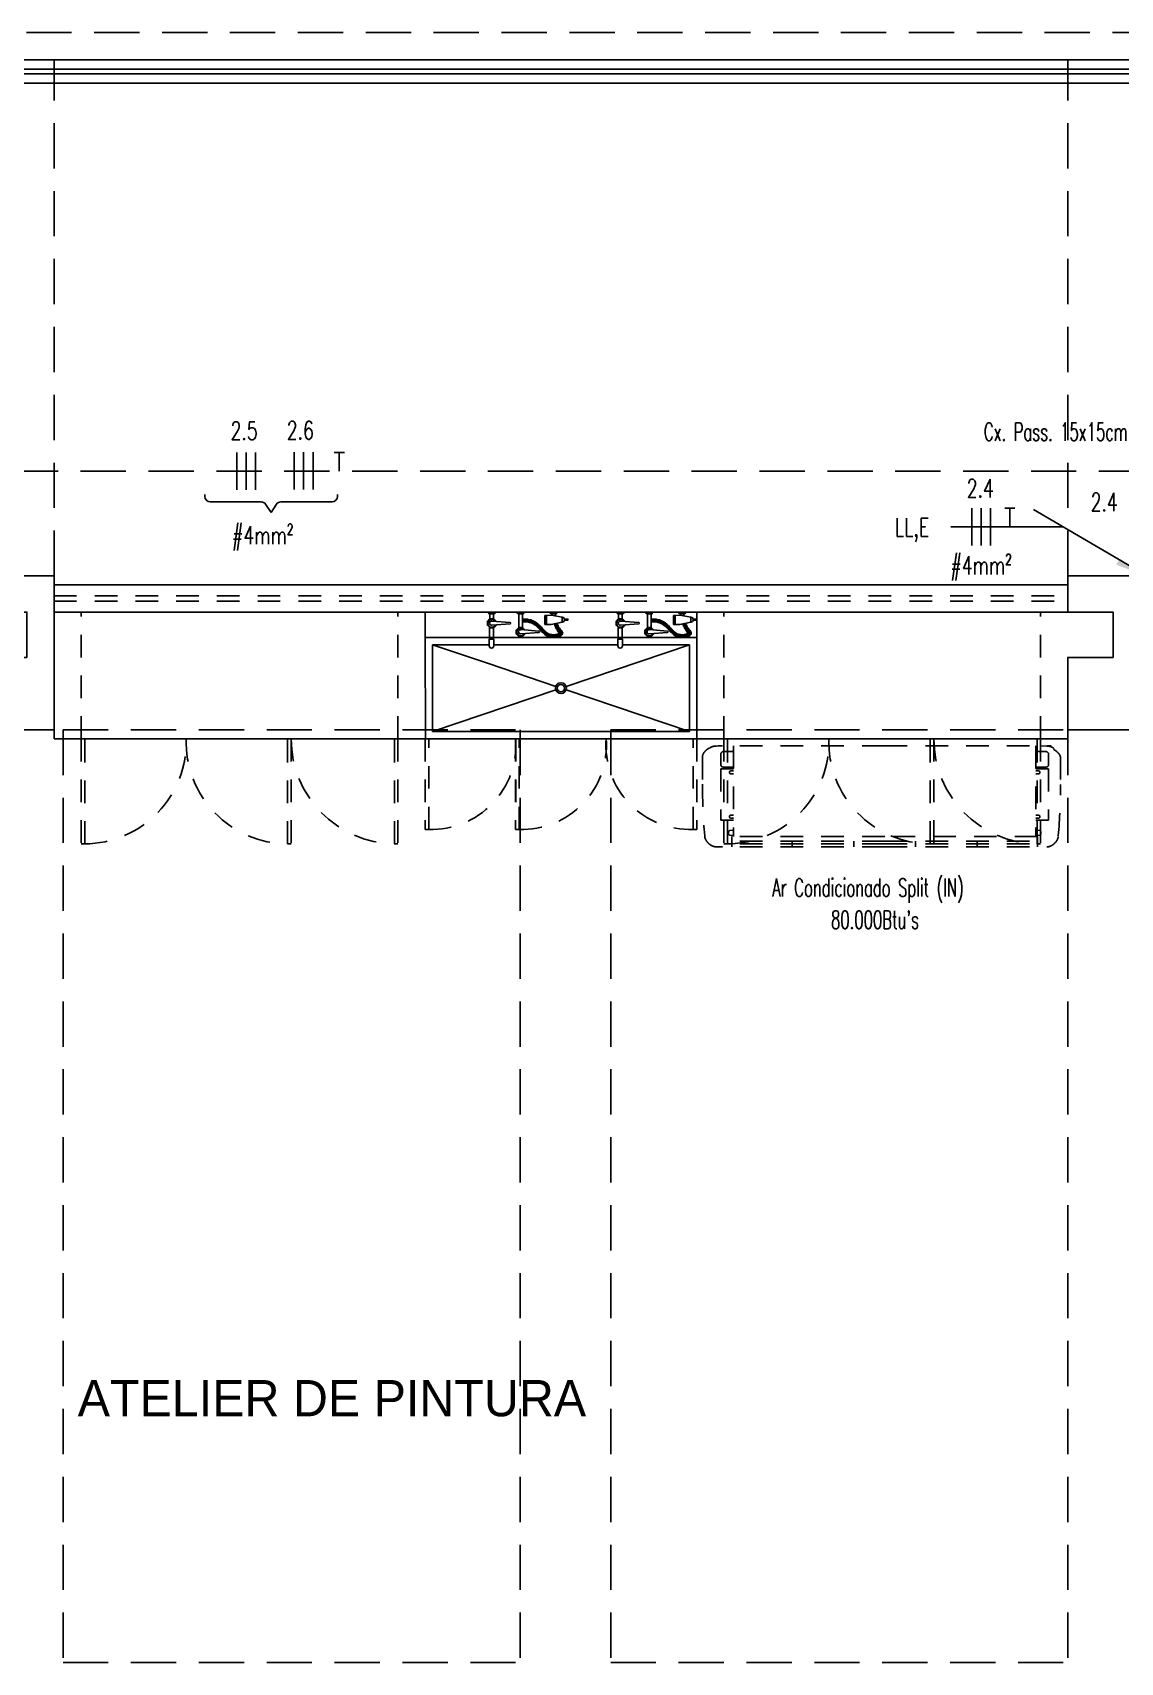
# Model space of a CAD drawing. Extents: x 17.6 to 65.2, y 116.5 to 153.5.
# Drawn here: x 27.52 to 33.53, y 143.17 to 152.17 of the extents above; entities that cross this region are included whole.
import ezdxf

# ---------------------------------------------------------------- set-up
doc = ezdxf.new("R2010")
doc.units = 0
doc.header["$MEASUREMENT"] = 0
doc.linetypes.add('HIDDEN', pattern=[0.375, 0.25, -0.125])
doc.linetypes.add('HIDDEN2', pattern=[0.1875, 0.125, -0.0625])
for name, color, linetype in [('E-INDICAÇÃO', 9, 'CONTINUOUS'), ('INST_-_AR_CONDICIONADO', 1, 'CONTINUOUS'), ('INST_-_MATRIZ', 9, 'CONTINUOUS'), ('INST_-_PILAR', 6, 'CONTINUOUS')]:
    doc.layers.add(name, color=color, linetype=linetype)
doc.styles.add('CITYBLUEPRINT', font='cibt____.pfb')
doc.styles.add('ROMANS9', font='ROMANS9.SHX')
doc.styles.add('TICK-50', font='ROMANS.SHX', dxfattribs={"height": 0.1, "bigfont": 'alf.shx'})

# ---------------------------------------------------------------- blocks, each defined once
blk = doc.blocks.new('A$C54C96E85')
at = {"layer": 'INST_-_MATRIZ'}
h = blk.add_hatch(dxfattribs=at)
h.set_pattern_fill('ANSI31', color=256, scale=0.03, style=0)
h.set_pattern_definition([(45, (-61.454684, -1771.6646343), (-0.0026516504294, 0.0026516504294), [])])
h.paths.add_polyline_path([(0.1629, 0.0333), (0.157, 0.0389), (0.1508, 0.0451), (0.1443, 0.0517, 0.001194), (0.1443, 0.0518), (0.1375, 0.0586, 0.004819), (0.1373, 0.0588), (0.1303, 0.0657, 0.008876), (0.1299, 0.066), (0.1225, 0.0728, 0.015233), (0.1218, 0.0734), (0.1138, 0.0798, 0.021779), (0.1128, 0.0806), (0.1041, 0.0864, 0.0275), (0.1027, 0.0872), (0.093, 0.0922, 0.03177), (0.0913, 0.093), (0.0806, 0.0969, 0.033963), (0.0786, 0.0975), (0.0667, 0.1002, 0.033835), (0.0647, 0.1005), (0.0512, 0.1016, 0.020442), (0.05, 0.1016, 0.01128), (0.0493, 0.1016), (0.0346, 0.1009), (0.0346, 0.0859), (0.0356, 0.086), (0.0384, 0.0862), (0.0425, 0.0864), (0.0478, 0.0864), (0.0539, 0.0863), (0.0606, 0.0858), (0.0676, 0.0849), (0.0745, 0.0835), (0.0813, 0.0815), (0.0878, 0.0788), (0.0941, 0.0756), (0.1002, 0.0718), (0.1062, 0.0676), (0.1121, 0.0628), (0.1179, 0.0577), (0.1237, 0.0521), (0.1294, 0.0462), (0.1352, 0.04), (0.1411, 0.0339), (0.147, 0.0278), (0.1531, 0.022), (0.1593, 0.0166), (0.1657, 0.0119), (0.1723, 0.0079), (0.1791, 0.0047), (0.1862, 0.0025), (0.1933, 0.0009), (0.2005, 0.0002), (0.2076, 0), (0.2145, 0.0004), (0.2213, 0.0014), (0.2277, 0.0027), (0.2338, 0.0045), (0.2394, 0.0066), (0.2444, 0.009), (0.2488, 0.0116), (0.2523, 0.0145), (0.255, 0.0176), (0.2567, 0.0209), (0.2572, 0.0244), (0.2567, 0.0279), (0.2551, 0.0315), (0.2528, 0.0353), (0.2499, 0.0391), (0.2466, 0.043), (0.2432, 0.047), (0.2398, 0.0511), (0.2367, 0.0552), (0.2341, 0.0594), (0.2318, 0.0635), (0.23, 0.0674), (0.2286, 0.0709), (0.2275, 0.074), (0.2267, 0.0765), (0.2262, 0.0783), (0.226, 0.0793), (0.2111, 0.0762), (0.2146, 0.0651, 0.032323), (0.2153, 0.0633), (0.2188, 0.0556, 0.024403), (0.2195, 0.0543), (0.2236, 0.0471, 0.016117), (0.2242, 0.0463), (0.2286, 0.0398, 0.001777), (0.2286, 0.0397, 0.005545), (0.2288, 0.0394), (0.233, 0.0335), (0.2365, 0.0285), (0.2387, 0.0249), (0.2391, 0.0239), (0.2387, 0.0235), (0.2365, 0.022), (0.2333, 0.0203), (0.229, 0.0187), (0.2241, 0.0173), (0.2187, 0.0161), (0.2131, 0.0154), (0.2073, 0.015), (0.2015, 0.0151), (0.1957, 0.0158), (0.1901, 0.017), (0.1846, 0.0187), (0.1793, 0.0212), (0.174, 0.0244), (0.1686, 0.0284)])
for p, q in [((0.0046, 0.1405), (0.0446, 0.1405)), ((0.0146, 0.1305), (0.0346, 0.1305)), ((0.0146, 0.0556), (0.0146, 0.1305)), ((0.0346, 0.0556), (0.0346, 0.1305)), ((0.1933, 0.1226), (0.158, 0.122)), ((0.158, 0.0873), (0.158, 0.122)), ((0.1641, 0.0725), (0.1641, 0.122)), ((0.1686, 0.0725), (0.1686, 0.122)), ((0.1867, 0.1405), (0.2267, 0.1405)), ((0.1933, 0.1226), (0.2547, 0.1119)), ((0.1967, 0.1305), (0.2167, 0.1305)), ((0.1967, 0.1305), (0.1967, 0.122)), ((0.2167, 0.1305), (0.2167, 0.1185)), ((0.2547, 0.1119), (0.2549, 0.0852)), ((0.2673, 0.1032), (0.284, 0.1019)), ((0.2673, 0.0938), (0.284, 0.0952)), ((0.0252, 0.0434), (0.126, 0.035)), ((0.0252, 0.02), (0.126, 0.0284)), ((0.158, 0.0873), (0.158, 0.0725)), ((0.1935, 0.0726), (0.158, 0.0725)), ((0.1935, 0.0726), (0.2549, 0.0852))]:
    blk.add_line(p, q, dxfattribs=at)
blk.add_lwpolyline([(0.2111, 0.0762), (0.2146, 0.0651, 0.032323), (0.2153, 0.0633), (0.2188, 0.0556, 0.024403), (0.2195, 0.0543), (0.2236, 0.0471, 0.016117), (0.2242, 0.0463), (0.2286, 0.0398, 0.007322), (0.2288, 0.0394), (0.233, 0.0335), (0.2365, 0.0285), (0.2387, 0.0249), (0.2391, 0.0239), (0.2387, 0.0235), (0.2365, 0.022), (0.2333, 0.0203), (0.229, 0.0187), (0.2241, 0.0173), (0.2187, 0.0161), (0.2131, 0.0154), (0.2073, 0.015), (0.2015, 0.0151), (0.1957, 0.0158), (0.1901, 0.017), (0.1846, 0.0187), (0.1793, 0.0212), (0.174, 0.0244), (0.1686, 0.0284), (0.1629, 0.0333), (0.157, 0.0389), (0.1508, 0.0451), (0.1443, 0.0517, 0.001194), (0.1443, 0.0518), (0.1375, 0.0586, 0.004819), (0.1373, 0.0588), (0.1303, 0.0657, 0.008876), (0.1299, 0.066), (0.1225, 0.0728, 0.015233), (0.1218, 0.0734), (0.1138, 0.0798, 0.021779), (0.1128, 0.0806), (0.1041, 0.0864, 0.0275), (0.1027, 0.0872), (0.093, 0.0922, 0.03177), (0.0913, 0.093), (0.0806, 0.0969, 0.033963), (0.0786, 0.0975), (0.0667, 0.1002, 0.033835), (0.0647, 0.1005), (0.0512, 0.1016, 0.03173), (0.0493, 0.1016), (0.0342, 0.1009)], format="xyb", dxfattribs=at)
for points in [[(0.0501, 0.0221), (0.0501, 0.0205), (0.0355, 0.0058), (0.0148, 0.0056), (0.0001, 0.0202), (0, 0.0409), (0.0146, 0.0556), (0.0353, 0.0558), (0.0499, 0.0413)], [(0.226, 0.0793), (0.2262, 0.0783), (0.2267, 0.0765), (0.2275, 0.074), (0.2286, 0.0709), (0.23, 0.0674), (0.2318, 0.0635), (0.2341, 0.0594), (0.2367, 0.0552), (0.2398, 0.0511), (0.2432, 0.047), (0.2466, 0.043), (0.2499, 0.0391), (0.2528, 0.0353), (0.2551, 0.0315), (0.2567, 0.0279), (0.2572, 0.0244), (0.2567, 0.0209), (0.255, 0.0176), (0.2523, 0.0145), (0.2488, 0.0116), (0.2444, 0.009), (0.2394, 0.0066), (0.2338, 0.0045), (0.2277, 0.0027), (0.2213, 0.0014), (0.2145, 0.0004), (0.2076, 0), (0.2005, 0.0002), (0.1933, 0.0009), (0.1862, 0.0025), (0.1791, 0.0047), (0.1723, 0.0079), (0.1657, 0.0119), (0.1593, 0.0166), (0.1531, 0.022), (0.147, 0.0278), (0.1411, 0.0339), (0.1352, 0.04), (0.1294, 0.0462), (0.1237, 0.0521), (0.1179, 0.0577), (0.1121, 0.0628), (0.1062, 0.0676), (0.1002, 0.0718), (0.0941, 0.0756), (0.0878, 0.0788), (0.0813, 0.0815), (0.0745, 0.0835), (0.0676, 0.0849), (0.0606, 0.0858), (0.0539, 0.0863), (0.0478, 0.0864), (0.0425, 0.0864), (0.0384, 0.0862), (0.0356, 0.086), (0.0346, 0.0859)], [(0.2393, 0.0239), (0.2393, 0.0239)]]:
    blk.add_lwpolyline(points, dxfattribs=at)
for centre, radius, start, end in [((0.0146, 0.1405), 0.01, 180, 270), ((0.0346, 0.1405), 0.01, 270, 0), ((0.1967, 0.1405), 0.01, 180, 270), ((0.2167, 0.1405), 0.01, 270, 0), ((0.2548, 0.0986), 0.0133, 270.50292, 90.50292), ((0.284, 0.0985), 0.00332, 270, 90), ((0.0251, 0.0307), 0.0217, 30.80455, 335.35814), ((0.0241, 0.0317), 0.0117, 84.52553, 275.47447), ((0.126, 0.0317), 0.00332, 270, 90)]:
    blk.add_arc(centre, radius, start, end, dxfattribs=at)
blk = doc.blocks.new('A$C6A757802')
at = {"layer": 'E-INDICAÇÃO', "ltscale": 0.01}
blk.add_hatch(color=1, dxfattribs=at).paths.add_polyline_path([(0, 0), (0.1926, 0.0321), (0.1926, 0)])
at = {"layer": 'E-INDICAÇÃO', "color": 1, "ltscale": 0.01}
blk.add_line((0, 0), (0.7408, 0), dxfattribs=at)

msp = doc.modelspace()

# ---------------------------------------------------------------- linework, layer by layer
at = {"layer": 'INST_-_AR_CONDICIONADO', "color": 3}
for p, q in [((28.6523, 149.6501), (28.6523, 149.8561)), ((28.704, 149.6501), (28.704, 149.8561)), ((28.7557, 149.6501), (28.7557, 149.8561)), ((28.9705, 149.6505), (28.9705, 149.8566)), ((29.0223, 149.6505), (29.0223, 149.8566)), ((29.074, 149.6505), (29.074, 149.8566)), ((29.1917, 149.8561), (29.247, 149.8561)), ((29.2193, 149.7531), (29.2193, 149.8561)), ((32.7128, 149.3418), (32.7128, 149.5478)), ((32.7645, 149.3418), (32.7645, 149.5478)), ((32.8162, 149.3418), (32.8162, 149.5478)), ((32.8948, 149.5473), (32.9501, 149.5473)), ((32.9224, 149.4443), (32.9224, 149.5473))]:
    msp.add_line(p, q, dxfattribs=at)
at = {"layer": 'INST_-_AR_CONDICIONADO', "color": 5, "linetype": 'HIDDEN'}
msp.add_line((21.7904, 149.7531), (33.6172, 149.7531), dxfattribs=at)
at = {"layer": 'INST_-_AR_CONDICIONADO'}
for p, q in [((28.476, 149.6126), (28.476, 149.6235)), ((28.506, 149.5826), (28.787, 149.5826)), ((28.8969, 149.5826), (29.1793, 149.5826)), ((29.2093, 149.6126), (29.2093, 149.6235)), ((28.842, 149.5245), (28.8119, 149.5693)), ((28.842, 149.5245), (28.872, 149.5693)), ((32.5973, 149.4443), (33.2173, 149.4443))]:
    msp.add_line(p, q, dxfattribs=at)
at = {"layer": 'INST_-_AR_CONDICIONADO', "color": 1, "linetype": 'HIDDEN2'}
for p, q in [((31.3354, 148.2352), (31.3002, 148.2346)), ((32.2317, 148.2352), (31.3117, 148.2352)), ((31.3962, 148.2352), (31.3962, 147.734)), ((32.2317, 148.2352), (33.1518, 148.2352)), ((33.0673, 148.2352), (33.0673, 147.734)), ((33.0928, 148.2352), (33.128, 148.2346)), ((31.2254, 148.1752), (31.2254, 148.0231)), ((31.3266, 148.1903), (31.3266, 148.1313)), ((31.3962, 148.2035), (31.3398, 148.2035)), ((33.0673, 148.2035), (33.1236, 148.2035)), ((33.1368, 148.1903), (33.1368, 148.1313)), ((33.2028, 148.1746), (33.2028, 148.0225)), ((31.3266, 148.1081), (31.3962, 148.1081)), ((31.3266, 148.1081), (31.3266, 147.8255)), ((31.3398, 148.1181), (31.3962, 148.1181)), ((31.3825, 148.0973), (31.3962, 148.0973)), ((31.3825, 148.0809), (31.3962, 148.0809)), ((33.1236, 148.1181), (33.0673, 148.1181)), ((33.1368, 148.1081), (33.0673, 148.1081)), ((33.0809, 148.0973), (33.0673, 148.0973)), ((33.0809, 148.0809), (33.0673, 148.0809)), ((33.1368, 148.1081), (33.1368, 147.8255)), ((31.3266, 147.8255), (31.3962, 147.8255)), ((31.3825, 147.8527), (31.3962, 147.8527)), ((31.3825, 147.8363), (31.3962, 147.8363)), ((33.0809, 147.8527), (33.0673, 147.8527)), ((33.0809, 147.8363), (33.0673, 147.8363)), ((33.1368, 147.8255), (33.0673, 147.8255)), ((31.3697, 147.7491), (31.3697, 147.7607)), ((31.3755, 147.7672), (31.3962, 147.7697)), ((31.3962, 147.7402), (31.3755, 147.7425)), ((31.3882, 147.734), (31.3882, 147.6772)), ((32.2317, 147.734), (31.3882, 147.734)), ((32.2317, 147.7098), (31.3882, 147.7098)), ((32.2317, 147.6938), (31.3882, 147.6938)), ((31.72, 147.7098), (31.72, 147.6773)), ((32.0611, 147.7098), (32.0611, 147.6773)), ((33.0752, 147.734), (32.2317, 147.734)), ((32.2317, 147.7098), (33.0752, 147.7098)), ((32.2317, 147.6938), (33.0752, 147.6938)), ((32.4023, 147.7098), (32.4023, 147.6773)), ((32.7434, 147.7098), (32.7434, 147.6773)), ((33.088, 147.7672), (33.0673, 147.7697)), ((33.0673, 147.7402), (33.0879, 147.7425)), ((33.0752, 147.734), (33.0752, 147.6772)), ((33.0938, 147.7491), (33.0938, 147.7607)), ((31.3354, 147.6773), (31.3002, 147.6779)), ((32.2317, 147.6773), (31.3354, 147.6773)), ((32.2317, 147.6773), (33.128, 147.6773))]:
    msp.add_line(p, q, dxfattribs=at)
at = {"layer": 'INST_-_AR_CONDICIONADO'}
for centre, start, end in [((28.506, 149.6126), 180, 270), ((28.787, 149.5526), 33.86703, 90), ((28.8969, 149.5526), 90, 146.13297), ((29.1793, 149.6126), 270, 0)]:
    msp.add_arc(centre, 0.03, start, end, dxfattribs=at)
at = {"layer": 'INST_-_AR_CONDICIONADO', "color": 1, "linetype": 'HIDDEN2'}
for centre, radius, start, end in [((31.3398, 148.1903), 0.0132, 90, 180), ((33.1236, 148.1903), 0.0132, 0, 90), ((31.3398, 148.1313), 0.0132, 180, 270), ((31.3825, 148.0891), 0.00822, 90, 270), ((33.0809, 148.0891), 0.00822, 270, 90), ((33.1236, 148.1313), 0.0132, 270, 0), ((34.5994, 148.0231), 3.3739, 180, 184.82307), ((29.8289, 148.0225), 3.3739, 355.17693, 0), ((31.3825, 147.8445), 0.00822, 90, 270), ((33.0809, 147.8445), 0.00822, 270, 90), ((31.3763, 147.7607), 0.0066, 96.95495, 180), ((31.3763, 147.7491), 0.0066, 180, 263.70862), ((33.0872, 147.7491), 0.0066, 276.29138, 0), ((33.0872, 147.7607), 0.0066, 0, 83.04505)]:
    msp.add_arc(centre, radius, start, end, dxfattribs=at)
for points, start_tangent, end_tangent in [([(31.299, 148.2346), (31.2899, 148.2336), (31.2815, 148.2316), (31.274, 148.2288), (31.2674, 148.2253), (31.2617, 148.2209)], (-0.999258, -0.038514), (-0.726573, -0.687089)), ([(33.1293, 148.2346), (33.1383, 148.2336), (33.1467, 148.2316), (33.1542, 148.2288), (33.1609, 148.2253), (33.1665, 148.2209)], (0.999258, -0.038514), (0.726573, -0.687089)), ([(31.2627, 148.2231), (31.2607, 148.222), (31.2525, 148.2168), (31.245, 148.2109), (31.2385, 148.2044), (31.2331, 148.1975), (31.2289, 148.1903), (31.2263, 148.1828), (31.2254, 148.1752)], (-0.880559, -0.473936), (0, -1)), ([(33.2028, 148.1746), (33.2013, 148.1795), (33.1969, 148.188), (33.1905, 148.1963), (33.1822, 148.204), (33.1726, 148.2108), (33.1658, 148.2145)], (-0.237258, 0.971447), (-0.890762, 0.45447)), ([(31.3002, 147.6779), (31.2921, 147.6788), (31.2827, 147.6816), (31.2729, 147.6863), (31.2635, 147.6928), (31.255, 147.7008), (31.2478, 147.7097), (31.2424, 147.7191), (31.2391, 147.7283), (31.2376, 147.7362)], (-0.999837, 0.018072), (-0.085044, 0.996377)), ([(33.128, 147.6773), (33.1361, 147.6782), (33.1455, 147.6809), (33.1553, 147.6857), (33.1647, 147.6922), (33.1733, 147.7002), (33.1804, 147.7091), (33.1858, 147.7185), (33.1892, 147.7276), (33.1906, 147.7356)], (0.999837, 0.018072), (0.085044, 0.996377))]:
    msp.add_spline(points, degree=3, dxfattribs=dict(at, start_tangent=start_tangent, end_tangent=end_tangent))
at = {"layer": 'INST_-_MATRIZ', "linetype": 'HIDDEN'}
for p, q in [((19.9904, 152.1742), (57.6433, 152.1742)), ((27.6433, 149.1742), (27.6433, 152.0242)), ((33.2433, 149.1742), (33.2433, 152.0242)), ((27.6933, 148.3242), (27.6933, 143.1741)), ((27.6933, 148.3242), (30.2183, 148.3242)), ((30.2183, 148.3242), (30.2183, 143.1741)), ((30.7183, 148.3242), (30.7183, 143.1741)), ((30.7183, 148.3242), (33.2433, 148.3242)), ((33.2433, 148.3242), (33.2433, 143.1741)), ((27.6933, 143.1741), (30.2183, 143.1741)), ((30.7183, 143.1741), (33.2433, 143.1741))]:
    msp.add_line(p, q, dxfattribs=at)
at = {"layer": 'INST_-_MATRIZ'}
for p, q in [((19.9904, 152.0242), (58.3121, 152.0242)), ((19.9904, 151.9717), (58.3121, 151.9717)), ((19.9904, 151.9467), (57.4308, 151.9467)), ((19.9904, 151.8942), (58.3121, 151.8942)), ((27.6434, 149.1242), (33.2434, 149.1242)), ((27.6434, 148.9742), (33.2434, 148.9742)), ((29.6933, 148.8342), (29.6933, 148.9742)), ((30.0516, 148.9642), (30.0716, 148.9642)), ((30.0516, 148.9368), (30.0516, 148.9642)), ((30.0716, 148.9369), (30.0716, 148.9642)), ((30.7623, 148.9642), (30.7823, 148.9642)), ((30.7623, 148.9368), (30.7623, 148.9642)), ((30.7823, 148.9369), (30.7823, 148.9642)), ((31.1933, 148.2742), (31.1933, 148.9742)), ((31.1933, 148.8342), (31.1933, 148.9742)), ((30.0482, 148.8914), (30.0482, 148.8245)), ((30.0622, 148.9245), (30.163, 148.9161)), ((30.0622, 148.9011), (30.163, 148.9095)), ((30.0716, 148.8893), (30.0716, 148.8245)), ((30.7589, 148.8914), (30.7589, 148.8245)), ((30.7729, 148.9245), (30.8737, 148.9161)), ((30.7729, 148.9011), (30.8737, 148.9095)), ((30.7823, 148.8893), (30.7823, 148.8245)), ((29.6933, 148.8342), (31.1933, 148.8342)), ((29.6933, 148.8342), (29.6949, 148.2742)), ((29.7333, 148.7942), (30.0471, 148.7942)), ((29.7333, 148.3142), (29.7333, 148.7942)), ((29.7333, 148.7942), (30.0482, 148.6878)), ((30.0727, 148.8245), (30.0471, 148.8245)), ((30.0471, 148.8245), (30.0471, 148.7881)), ((30.0716, 148.8258), (30.0482, 148.8258)), ((30.0727, 148.8245), (30.0727, 148.7881)), ((30.0727, 148.7942), (30.7578, 148.7942)), ((30.4717, 148.5638), (31.1533, 148.7942)), ((30.7834, 148.8245), (30.7578, 148.8245)), ((30.7578, 148.8245), (30.7578, 148.7881)), ((30.7823, 148.8258), (30.7589, 148.8258)), ((30.7834, 148.8245), (30.7834, 148.7881)), ((30.7834, 148.7942), (31.1533, 148.7942)), ((31.1533, 148.3142), (31.1533, 148.7942)), ((30.0482, 148.6878), (30.4149, 148.5638)), ((29.7333, 148.3142), (30.4149, 148.5446)), ((30.4717, 148.5446), (31.1533, 148.3142)), ((27.6441, 148.2742), (27.6441, 148.3242)), ((33.2433, 148.3242), (33.2433, 148.2742)), ((33.2433, 148.3242), (33.2433, 148.2742)), ((27.6441, 148.2742), (33.2441, 148.2742)), ((28.4134, 148.2742), (28.3934, 148.2741)), ((28.9333, 148.2742), (28.9533, 148.2742)), ((29.5233, 148.2742), (29.5433, 148.2742)), ((29.7134, 148.2742), (29.6934, 148.2742)), ((29.7333, 148.3142), (31.1533, 148.3142)), ((30.2134, 148.2742), (30.1934, 148.2742)), ((31.1733, 148.2742), (31.1933, 148.2742)), ((31.3634, 148.2742), (31.3434, 148.2742)), ((31.9634, 148.2742), (31.9434, 148.2741)), ((32.4833, 148.2742), (32.5033, 148.2742)), ((33.0733, 148.2742), (33.0933, 148.2742))]:
    msp.add_line(p, q, dxfattribs=at)
at = {"layer": 'INST_-_MATRIZ', "linetype": 'HIDDEN', "ltscale": 0.5}
for p, q in [((27.6433, 149.0642), (33.2433, 149.0642)), ((27.6433, 149.0342), (33.2433, 149.0342)), ((27.7933, 148.2742), (27.7933, 148.9742)), ((29.5433, 148.2742), (29.5433, 148.9742)), ((31.3433, 148.2742), (31.3433, 148.9742)), ((33.0933, 148.2742), (33.0933, 148.9742)), ((27.7934, 148.2742), (27.7934, 147.6942)), ((27.8134, 147.6942), (27.8134, 148.2742)), ((28.9333, 147.6942), (28.9333, 148.2742)), ((28.9533, 148.2742), (28.9533, 147.6942)), ((29.5233, 147.6942), (29.5233, 148.2742)), ((29.5433, 148.2742), (29.5433, 147.6942)), ((29.6933, 148.2742), (29.6933, 147.7742)), ((29.6934, 148.2742), (29.6934, 147.8242)), ((29.7134, 147.7742), (29.7134, 148.2742)), ((30.1933, 148.2742), (30.1933, 147.7742)), ((30.1934, 148.2742), (30.1934, 147.8242)), ((30.2134, 147.7742), (30.2134, 148.2742)), ((31.1733, 147.7742), (31.1733, 148.2742)), ((31.1933, 148.2742), (31.1933, 147.7742)), ((31.1933, 148.2742), (31.1933, 147.8242)), ((31.3434, 148.2742), (31.3434, 147.6942)), ((31.3634, 147.6942), (31.3634, 148.2742)), ((32.4833, 147.6942), (32.4833, 148.2742)), ((32.5033, 148.2742), (32.5033, 147.6942)), ((33.0733, 147.6942), (33.0733, 148.2742)), ((33.0933, 148.2742), (33.0933, 147.6942)), ((27.7934, 147.6942), (27.8134, 147.6942)), ((28.9533, 147.6942), (28.9333, 147.6942)), ((29.5433, 147.6942), (29.5233, 147.6942)), ((29.6933, 147.7742), (29.7133, 147.7742)), ((30.1933, 147.7742), (30.2133, 147.7742)), ((31.1933, 147.7742), (31.1733, 147.7742)), ((31.3434, 147.6942), (31.3634, 147.6942)), ((32.5033, 147.6942), (32.4833, 147.6942)), ((33.0933, 147.6942), (33.0733, 147.6942))]:
    msp.add_line(p, q, dxfattribs=at)
at = {"layer": 'INST_-_MATRIZ'}
for points in [[(30.0871, 148.9032), (30.0871, 148.9016), (30.0726, 148.8869), (30.0519, 148.8868), (30.0371, 148.9013), (30.037, 148.9221), (30.0516, 148.9368), (30.0723, 148.9369), (30.0869, 148.9225)], [(30.7978, 148.9032), (30.7978, 148.9016), (30.7832, 148.8869), (30.7625, 148.8868), (30.7478, 148.9013), (30.7477, 148.9221), (30.7623, 148.9368), (30.783, 148.9369), (30.7975, 148.9225)]]:
    msp.add_lwpolyline(points, dxfattribs=at)
for radius in [0.03, 0.02]:
    msp.add_circle((30.4433, 148.5542), radius, dxfattribs=at)
for centre, radius, start, end in [((30.0516, 148.9742), 0.01, 180, 270), ((30.0716, 148.9742), 0.01, 270, 0), ((30.7623, 148.9742), 0.01, 180, 270), ((30.7823, 148.9742), 0.01, 270, 0), ((30.0621, 148.9118), 0.0217, 30.80455, 335.35814), ((30.0611, 148.9128), 0.0117, 84.52553, 275.47447), ((30.163, 148.9128), 0.00332, 270, 90), ((30.7727, 148.9118), 0.0217, 30.80455, 335.35814), ((30.7718, 148.9128), 0.0117, 84.52553, 275.47447), ((30.8737, 148.9128), 0.00332, 270, 90), ((30.0599, 148.7881), 0.0128, 180, 0), ((30.7706, 148.7881), 0.0128, 180, 0)]:
    msp.add_arc(centre, radius, start, end, dxfattribs=at)
at = {"layer": 'INST_-_MATRIZ', "linetype": 'HIDDEN', "ltscale": 0.5}
for centre, radius, start, end in [((27.8104, 148.2574), 0.5632, 270.30028, 1.70892), ((28.9362, 148.2574), 0.5632, 178.29108, 269.69972), ((29.5335, 148.2743), 0.5802, 180.01711, 268.99199), ((29.7298, 148.2388), 0.4648, 267.97045, 4.36673), ((30.2298, 148.2388), 0.4648, 267.97045, 4.36673), ((31.1568, 148.2388), 0.4648, 175.63327, 272.02955), ((31.3604, 148.2574), 0.5632, 270.30028, 1.70892), ((32.4862, 148.2574), 0.5632, 178.29108, 269.69972), ((33.0835, 148.2743), 0.5802, 180.01711, 268.99199)]:
    msp.add_arc(centre, radius, start, end, dxfattribs=at)
at = {"layer": 'INST_-_PILAR', "ltscale": 0.5}
for points in [[(27.4933, 148.7242), (27.4933, 148.9742), (27.2433, 148.9742), (27.2433, 149.1742), (27.6433, 149.1742), (27.6433, 148.3242), (27.2433, 148.3242), (27.2433, 148.7242)], [(33.4933, 148.9742), (33.2433, 148.9742), (33.2433, 149.1742), (33.6433, 149.1742), (33.6433, 148.3242), (33.2433, 148.3242), (33.2433, 148.7242), (33.4933, 148.7242)]]:
    msp.add_lwpolyline(points, close=True, dxfattribs=at)

# ---------------------------------------------------------------- block references
at = {"layer": 'INST_-_AR_CONDICIONADO', "rotation": 149.7867338575481}
msp.add_blockref('A$C6A757802', (33.6934, 149.167), dxfattribs=at)
at = {"layer": 'INST_-_MATRIZ'}
for p in [(30.1959, 148.8337), (30.9065, 148.8337)]:
    msp.add_blockref('A$C54C96E85', p, dxfattribs=at)

# ---------------------------------------------------------------- texts
at = {"layer": 'INST_-_AR_CONDICIONADO', "color": 3, "style": 'TICK-50', "width": 0.7}
for s, p in [('2.5', (28.6183, 149.9256)), ('2.6', (28.9289, 149.9279)), ('2.4', (32.6849, 149.6078)), ('2.4', (33.3694, 149.5319)), ('LL,E', (32.2885, 149.3922)), ('#4mm²', (28.6265, 149.3484)), ('#4mm²', (32.5952, 149.1824))]:
    msp.add_text(s, height=0.1, dxfattribs=at).set_placement(p)
at = {"layer": 'INST_-_AR_CONDICIONADO', "color": 2, "linetype": 'HIDDEN', "style": 'ROMANS9', "width": 0.6}
msp.add_text('Cx. Pass. 15x15cm', height=0.1, dxfattribs=at).set_placement((32.7795, 149.9197))
at = {"layer": 'INST_-_AR_CONDICIONADO', "color": 2, "style": 'ROMANS9', "width": 0.6}
for s, p in [('Ar Condicionado Split (IN) ', (31.6114, 147.4027)), ("80.000Btu's", (31.9354, 147.2252))]:
    msp.add_text(s, height=0.1, dxfattribs=at).set_placement(p)
at = {"layer": 'INST_-_AR_CONDICIONADO', "color": 4, "style": 'CITYBLUEPRINT'}
msp.add_text('ATELIER DE PINTURA', height=0.2, dxfattribs=at).set_placement((27.774, 144.5333))

doc.saveas('drawing.dxf')
